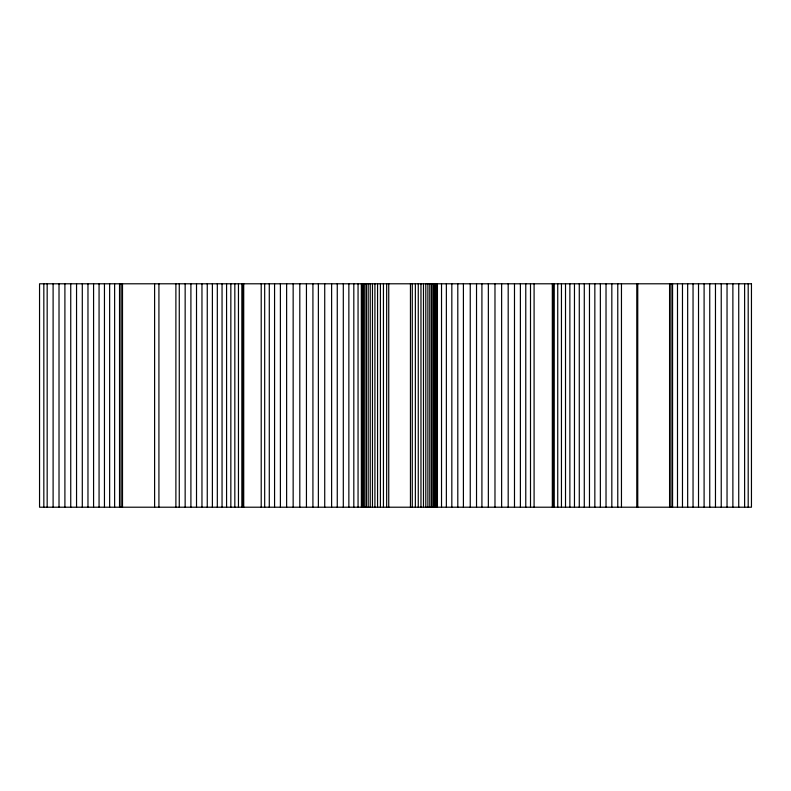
<?xml version="1.0" encoding="UTF-8"?>
<svg xmlns="http://www.w3.org/2000/svg" width="791" height="791" viewBox="0 0 791 791"><rect width="100%" height="100%" fill="white"/><g stroke="black" fill="none" stroke-linecap="round" stroke-linejoin="round"><path stroke-width="1.19" d="M748.197 283.791L748.197 507.209M744.618 283.791L744.618 507.209M738.735 283.791L738.735 507.209M732.881 283.791L732.881 507.209M727.038 283.791L727.038 507.209M721.234 283.791L721.234 507.209M715.469 283.791L715.469 507.209M709.754 283.791L709.754 507.209M704.099 283.791L704.099 507.209M698.522 283.791L698.522 507.209M693.045 283.791L693.045 507.209M687.666 283.791L687.666 507.209M682.475 283.791L682.475 507.209M677.492 283.791L677.492 507.209M672.568 283.791L672.568 507.209M671.005 283.791L671.005 507.209M669.572 283.791L669.572 507.209M637.754 283.791L637.754 507.209M637.2 283.791L637.2 507.209M637.18 283.791L637.18 507.209M621.459 283.791L621.459 507.209M617.771 283.791L617.771 507.209M611.829 283.791L611.829 507.209M606.025 283.791L606.025 507.209M600.359 283.791L600.359 507.209M594.842 283.791L594.842 507.209M589.473 283.791L589.473 507.209M584.282 283.791L584.282 507.209M579.279 283.791L579.279 507.209M574.464 283.791L574.464 507.209M569.866 283.791L569.866 507.209M565.516 283.791L565.516 507.209M561.452 283.791L561.452 507.209M557.734 283.791L557.734 507.209M554.244 283.791L554.244 507.209M553.186 283.791L553.186 507.209M552.316 283.791L552.316 507.209M534.093 283.791L534.093 507.209M530.504 283.791L530.504 507.209M525.768 283.791L525.768 507.209M520.389 283.791L520.389 507.209M514.486 283.791L514.486 507.209M508.188 283.791L508.188 507.209M501.632 283.791L501.632 507.209M494.978 283.791L494.978 507.209M488.354 283.791L488.354 507.209M481.917 283.791L481.917 507.209M476.528 283.791L476.528 507.209M470.25 283.791L470.25 507.209M463.407 283.791L463.407 507.209M457.801 283.791L457.801 507.209M451.829 283.791L451.829 507.209M446.361 283.791L446.361 507.209M441.526 283.791L441.526 507.209M437.423 283.791L437.423 507.209M435.821 283.791L435.831 507.209M435.693 283.791L435.693 507.209M435.515 283.791L435.515 507.209M434.931 283.791L434.931 507.209M434.022 283.791L434.022 507.209M432.855 283.791L432.855 507.209M431.431 283.791L431.431 507.209M429.78 283.791L429.78 507.209M427.891 283.791L427.891 507.209M425.795 283.791L425.795 507.209M423.482 283.791L423.482 507.209M420.97 283.791L420.97 507.209M418.271 283.791L418.271 507.209M415.364 283.791L415.364 507.209M412.279 283.791L412.279 507.209M410.45 283.791L410.45 507.209M388.737 283.791L388.737 507.209M386.67 283.791L386.67 507.209M383.447 283.791L383.447 507.209M380.402 283.791L380.402 507.209M377.564 283.791L377.564 507.209M374.914 283.791L374.914 507.209M372.462 283.791L372.462 507.209M370.228 283.791L370.228 507.209M368.201 283.791L368.201 507.209M366.411 283.791L366.411 507.209M364.849 283.791L364.849 507.209M363.553 283.791L363.553 507.209M362.515 283.791L362.515 507.209M361.803 283.791L361.803 507.209M361.329 283.791L361.378 507.209M358.056 283.791L358.056 507.209M353.814 283.791L353.814 507.209M348.861 283.791L348.861 507.209M343.304 283.791L343.304 507.209M337.263 283.791L337.263 507.209M331.617 283.791L331.617 507.209M324.725 283.791L324.725 507.209M318.368 283.791L318.368 507.209M312.92 283.791L312.92 507.209M306.443 283.791L306.443 507.209M299.809 283.791L299.809 507.209M293.154 283.791L293.154 507.209M286.629 283.791L286.629 507.209M280.39 283.791L280.39 507.209M274.566 283.791L274.566 507.209M269.286 283.791L269.286 507.209M264.678 283.791L264.678 507.209M261.208 283.791L261.208 507.209M243.717 283.791L243.717 507.209M242.877 283.791L242.877 507.209M241.858 283.791L241.858 507.209M238.457 283.791L238.457 507.209M234.828 283.791L234.828 507.209M230.843 283.791L230.843 507.209M226.572 283.791L226.572 507.209M222.053 283.791L222.053 507.209M217.317 283.791L217.317 507.209M212.384 283.791L212.384 507.209M207.262 283.791L207.262 507.209M201.962 283.791L201.962 507.209M196.514 283.791L196.514 507.209M190.908 283.791L190.908 507.209M185.153 283.791L185.153 507.209M179.27 283.791L179.27 507.209M175.889 283.791L175.889 507.209M158.922 283.791L158.922 507.209M154.611 283.791L154.611 507.209M122.506 283.791L122.506 507.209M121.092 283.791L121.092 507.209M119.53 283.791L119.53 507.209M114.626 283.791L114.626 507.209M109.642 283.791L109.642 507.209M104.452 283.791L104.452 507.209M99.063 283.791L99.063 507.209M93.575 283.791L93.575 507.209M87.969 283.791L87.969 507.209M82.294 283.791L82.294 507.209M76.549 283.791L76.549 507.209M70.745 283.791L70.745 507.209M64.902 283.791L64.902 507.209M59.018 283.791L59.018 507.209M53.106 283.791L53.106 507.209M47.173 283.791L47.173 507.209M43.831 283.791L43.831 507.209M751.45 283.791L39.55 283.791L39.55 507.209L751.45 507.209L751.45 283.791"/></g></svg>
